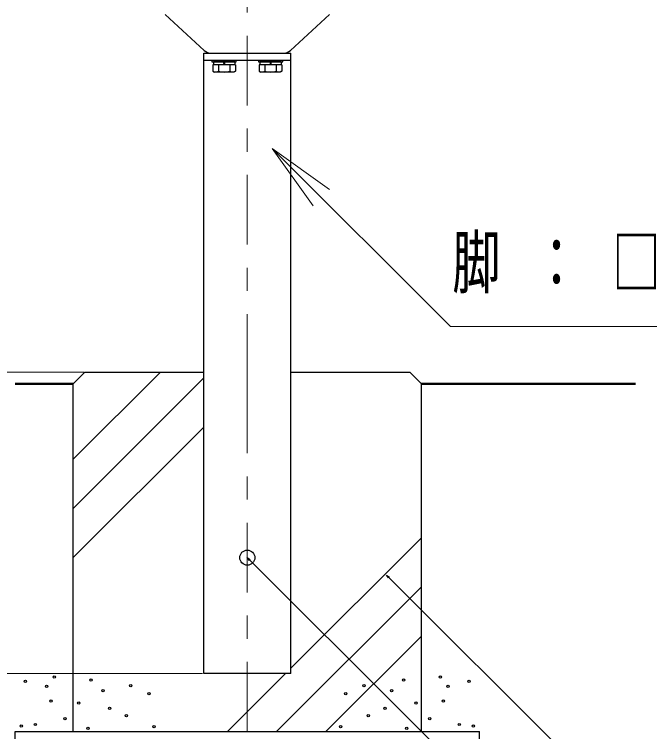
# Model space of a CAD drawing. Units: millimetres on the paper. Extents: x -385 to 0, y 0 to 267.
# Drawn here: x -179.22 to -151.85, y 65.71 to 96.65 of the extents above; entities that cross this region are included whole.
import ezdxf

# ---------------------------------------------------------------- set-up
doc = ezdxf.new("R2010")
doc.units = ezdxf.units.MM
doc.linetypes.add('USER2', pattern=[6, 3, -1, 1, -1])
doc.layers.add('LY_1', color=7, linetype='Continuous', lineweight=25)
doc.styles.add('ＭＳ ゴシック', font='')
doc.styles.get('ＭＳ ゴシック').set_extended_font_data('MS Gothic')

msp = doc.modelspace()

# ---------------------------------------------------------------- linework, layer by layer
at = {"layer": 'LY_1', "linetype": 'USER2', "lineweight": 13}
for q in [(-169.188, 101.661), (-169.188, 59.001)]:
    msp.add_line((-169.188, 80.719), q, dxfattribs=at)
at = {"layer": 'LY_1', "color": 4}
for p, q in [((-172.733, 96.645), (-171.043, 95.088)), ((-165.644, 96.645), (-167.333, 95.088)), ((-171.063, 94.969), (-167.313, 94.969)), ((-171.063, 81.219), (-171.063, 94.969)), ((-170.738, 94.969), (-167.638, 94.969)), ((-167.313, 81.219), (-167.313, 94.969)), ((-171.063, 94.669), (-167.313, 94.669))]:
    msp.add_line(p, q, dxfattribs=at)
at = {"layer": 'LY_1'}
for p, q in [((-170.713, 94.669), (-169.663, 94.669)), ((-170.713, 94.669), (-170.713, 94.594)), ((-169.663, 94.594), (-169.663, 94.669)), ((-168.713, 94.669), (-167.663, 94.669)), ((-168.713, 94.669), (-168.713, 94.594)), ((-167.663, 94.594), (-167.663, 94.669)), ((-170.713, 94.594), (-169.663, 94.594)), ((-170.648, 94.594), (-170.648, 94.469)), ((-169.728, 94.594), (-170.648, 94.594)), ((-169.728, 94.469), (-170.648, 94.469)), ((-170.222, 94.594), (-170.188, 94.469)), ((-170.188, 94.594), (-170.155, 94.469)), ((-169.728, 94.594), (-169.728, 94.469)), ((-168.713, 94.594), (-167.663, 94.594)), ((-168.648, 94.594), (-168.648, 94.469)), ((-167.728, 94.594), (-168.648, 94.594)), ((-167.728, 94.469), (-168.648, 94.469)), ((-168.222, 94.594), (-168.188, 94.469)), ((-168.188, 94.594), (-168.155, 94.469)), ((-167.728, 94.594), (-167.728, 94.469)), ((-176.688, 80.719), (-176.188, 81.219)), ((-176.188, 81.219), (-171.063, 81.219)), ((-171.063, 68.219), (-171.063, 81.219)), ((-167.313, 68.219), (-167.313, 81.219)), ((-167.313, 81.219), (-162.188, 81.219)), ((-162.188, 81.219), (-161.688, 80.719)), ((-176.688, 65.719), (-176.688, 80.719)), ((-161.688, 65.719), (-161.688, 80.719)), ((-169.1, 73.096), (-169.188, 73.219)), ((-169.188, 73.219), (-169.064, 73.131)), ((-169.188, 73.219), (-169.082, 73.113)), ((-163.103, 72.342), (-163.191, 72.465)), ((-163.191, 72.465), (-163.068, 72.377)), ((-163.191, 72.465), (-163.085, 72.359)), ((-167.313, 68.219), (-171.063, 68.219)), ((-179.188, 65.719), (-159.188, 65.719)), ((-179.188, 60.719), (-179.188, 65.719)), ((-159.188, 60.719), (-159.188, 65.719))]:
    msp.add_line(p, q, dxfattribs=at)
at = {"layer": 'LY_1', "color": 131}
for p, q in [((-170.679, 94.469), (-170.679, 94.194)), ((-169.697, 94.469), (-170.679, 94.469)), ((-170.434, 94.469), (-170.434, 94.194)), ((-169.943, 94.469), (-169.943, 94.194)), ((-169.697, 94.469), (-169.697, 94.194)), ((-168.679, 94.469), (-168.679, 94.194)), ((-167.697, 94.469), (-168.679, 94.469)), ((-168.434, 94.469), (-168.434, 94.194)), ((-167.943, 94.469), (-167.943, 94.194)), ((-167.697, 94.469), (-167.697, 94.194)), ((-170.679, 94.194), (-170.601, 94.149)), ((-169.776, 94.149), (-170.601, 94.149)), ((-169.697, 94.194), (-169.776, 94.149)), ((-168.679, 94.194), (-168.601, 94.149)), ((-167.776, 94.149), (-168.601, 94.149)), ((-167.697, 94.194), (-167.776, 94.149))]:
    msp.add_line(p, q, dxfattribs=at)
at = {"layer": 'LY_1', "lineweight": 13}
for p, q in [((-168.118, 90.857), (-165.996, 88.735)), ((-168.118, 90.857), (-165.643, 89.089)), ((-166.35, 88.382), (-168.118, 90.857)), ((-177.188, 81.219), (-190.188, 81.219)), ((-176.238, 81.219), (-189.238, 81.219)), ((-176.688, 77.462), (-172.931, 81.219)), ((-176.688, 75.341), (-171.063, 80.966)), ((-176.688, 73.219), (-171.063, 78.844)), ((-167.313, 68.452), (-161.688, 74.077)), ((-167.925, 65.719), (-161.688, 71.956)), ((-165.803, 65.719), (-161.688, 69.835)), ((-172.063, 68.219), (-190.188, 68.219)), ((-171.113, 68.219), (-189.238, 68.219)), ((-170.046, 65.719), (-167.546, 68.219))]:
    msp.add_line(p, q, dxfattribs=at)
at = {"layer": 'LY_1', "lineweight": 50}
for p, q in [((-176.688, 80.719), (-179.188, 80.719)), ((-161.688, 80.719), (-152.468, 80.719))]:
    msp.add_line(p, q, dxfattribs=at)
at = {"layer": 'LY_1', "lineweight": 13}
for points in [[(-168.118, 90.857), (-160.44, 83.179), (-120.871, 83.179)], [(-169.188, 73.219), (-155.421, 59.464), (-154.521, 59.464)], [(-163.191, 72.465), (-155.421, 64.695), (-154.521, 64.695)]]:
    msp.add_lwpolyline(points, dxfattribs=at)
at = {"layer": 'LY_1'}
for centre, radius in [((-169.188, 73.219), 0.325), ((-177.508, 68.071), 0.05), ((-160.869, 68.071), 0.05), ((-178.747, 67.89), 0.05), ((-175.922, 67.939), 0.05), ((-174.212, 67.704), 0.05), ((-164.165, 67.704), 0.05), ((-162.455, 67.939), 0.05), ((-159.63, 67.89), 0.05), ((-177.838, 67.675), 0.05), ((-175.404, 67.48), 0.05), ((-162.972, 67.48), 0.05), ((-160.538, 67.675), 0.05), ((-173.429, 67.35), 0.05), ((-164.947, 67.35), 0.05), ((-177.64, 67.031), 0.05), ((-176.45, 66.948), 0.05), ((-161.926, 66.948), 0.05), ((-160.737, 67.031), 0.05), ((-175.125, 66.716), 0.05), ((-163.252, 66.716), 0.05), ((-177.045, 66.271), 0.05), ((-174.398, 66.399), 0.05), ((-163.978, 66.399), 0.05), ((-161.331, 66.271), 0.05), ((-178.928, 65.957), 0.05), ((-178.317, 66.023), 0.05), ((-176.054, 65.858), 0.05), ((-173.206, 65.933), 0.05), ((-165.171, 65.933), 0.05), ((-162.322, 65.858), 0.05), ((-160.059, 66.023), 0.05), ((-159.448, 65.957), 0.05)]:
    msp.add_circle(centre, radius, dxfattribs=at)
at = {"layer": 'LY_1', "color": 4}
for centre, start, end in [((-170.738, 95.419), 227.3427, 270), ((-167.638, 95.419), 270, 312.6573)]:
    msp.add_arc(centre, 0.45, start, end, dxfattribs=at)
at = {"layer": 'LY_1', "color": 131}
for centre, radius, start, end in [((-170.556, 94.407), 0.245, 240, 300), ((-170.188, 94.838), 0.689, 249.136, 290.864), ((-169.82, 94.407), 0.245, 240, 300), ((-168.556, 94.407), 0.245, 240, 300), ((-168.188, 94.838), 0.689, 249.136, 290.864), ((-167.82, 94.407), 0.245, 240, 300)]:
    msp.add_arc(centre, radius, start, end, dxfattribs=at)

# ---------------------------------------------------------------- texts
at = {"layer": 'LY_1', "insert": (-160.359, 85.829), "char_height": 2.199, "attachment_point": 4, "style": 'ＭＳ ゴシック'}
msp.add_mtext('\\T1.64;\\W0.7;脚：□－７５×４５×３．２', dxfattribs=at)

doc.saveas('drawing.dxf')
